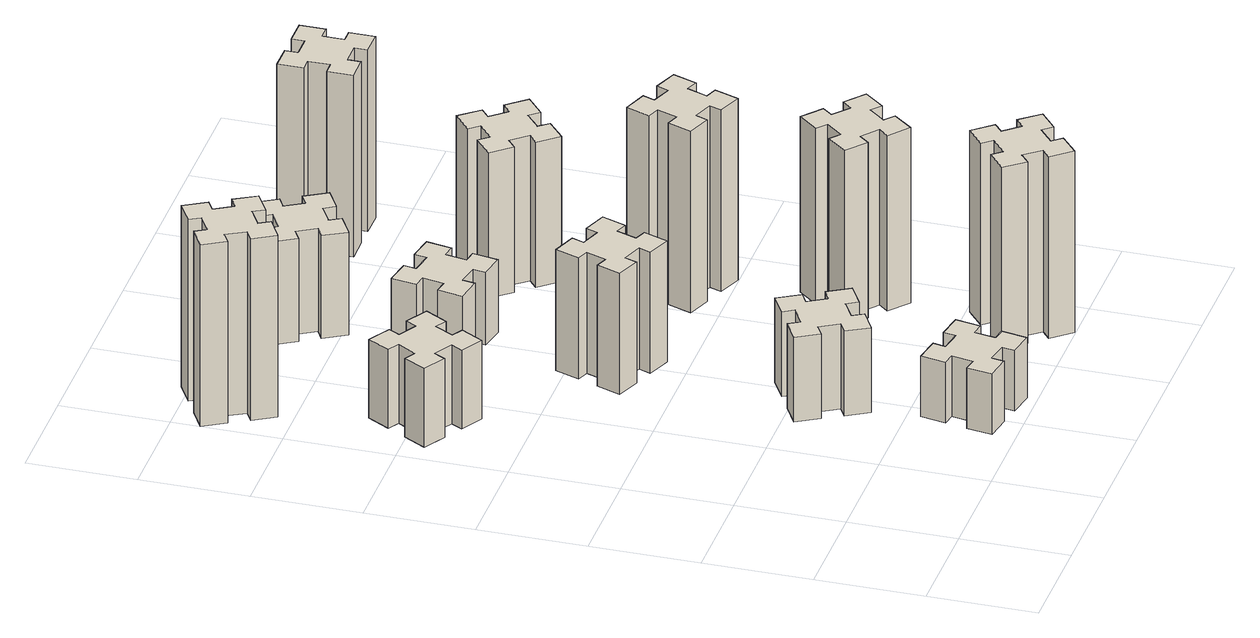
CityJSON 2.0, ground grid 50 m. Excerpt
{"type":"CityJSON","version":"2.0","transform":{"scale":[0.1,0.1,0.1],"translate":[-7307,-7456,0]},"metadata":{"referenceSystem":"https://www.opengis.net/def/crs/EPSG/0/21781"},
"CityObjects":{
"building1":{"type":"Building","attributes":{"class":"1000","function":"1000","usage":"1000","yearOfConstruction":2016,"roofType":"1000","measuredHeight":39,"storeysAboveGround":30,"storeysBelowGround":0},"geometry":[{"type":"Solid","lod":"1","boundaries":[[[[0,1,2,3,4,5,6,7,8,9,10,11,12,13,14,15,16,17,18,19]],[[17,16,20,21]],[[16,15,22,20]],[[15,14,23,22]],[[14,13,24,23]],[[13,12,25,24]],[[12,11,26,25]],[[11,10,27,26]],[[10,9,28,27]],[[9,8,29,28]],[[8,7,30,29]],[[7,6,31,30]],[[6,5,32,31]],[[5,4,33,32]],[[4,3,34,33]],[[3,2,35,34]],[[2,1,36,35]],[[1,0,37,36]],[[0,19,38,37]],[[19,18,39,38]],[[18,17,21,39]],[[24,25,26,27,28,29,30,31,32,33,34,35,36,37,38,39,21,20,22,23]]]]}]},
"building2":{"type":"Building","attributes":{"class":"1000","function":"1000","usage":"1000","yearOfConstruction":2016,"roofType":"1000","measuredHeight":30,"storeysAboveGround":30,"storeysBelowGround":0},"geometry":[{"type":"Solid","lod":"1","boundaries":[[[[40,41,42,43,44,45,46,47,48,49,50,51,52,53,54,55,56,57,58,59]],[[57,56,60,61]],[[56,55,62,60]],[[55,54,63,62]],[[54,53,64,63]],[[53,52,65,64]],[[52,51,66,65]],[[51,50,67,66]],[[50,49,68,67]],[[49,48,69,68]],[[48,47,70,69]],[[47,46,71,70]],[[46,45,72,71]],[[45,44,73,72]],[[44,43,74,73]],[[43,42,75,74]],[[42,41,76,75]],[[41,40,77,76]],[[40,59,78,77]],[[59,58,79,78]],[[58,57,61,79]],[[64,65,66,67,68,69,70,71,72,73,74,75,76,77,78,79,61,60,62,63]]]]}]},
"building3":{"type":"Building","attributes":{"class":"1000","function":"1000","usage":"1000","yearOfConstruction":2016,"roofType":"1000","measuredHeight":90,"storeysAboveGround":30,"storeysBelowGround":0},"geometry":[{"type":"Solid","lod":"1","boundaries":[[[[80,81,82,83,84,85,86,87,88,89,90,91,92,93,94,95,96,97,98,99]],[[97,96,100,101]],[[96,95,102,100]],[[95,94,103,102]],[[94,93,104,103]],[[93,92,105,104]],[[92,91,106,105]],[[91,90,107,106]],[[90,89,108,107]],[[89,88,109,108]],[[88,87,110,109]],[[87,86,111,110]],[[86,85,112,111]],[[85,84,113,112]],[[84,83,114,113]],[[83,82,115,114]],[[82,81,116,115]],[[81,80,117,116]],[[80,99,118,117]],[[99,98,119,118]],[[98,97,101,119]],[[104,105,106,107,108,109,110,111,112,113,114,115,116,117,118,119,101,100,102,103]]]]}]},
"building4":{"type":"Building","attributes":{"class":"1000","function":"1000","usage":"1000","yearOfConstruction":2016,"roofType":"1000","measuredHeight":42,"storeysAboveGround":30,"storeysBelowGround":0},"geometry":[{"type":"Solid","lod":"1","boundaries":[[[[120,121,122,123,124,125,126,127,128,129,130,131,132,133,134,135,136,137,138,139]],[[137,136,140,141]],[[136,135,142,140]],[[135,134,143,142]],[[134,133,144,143]],[[133,132,145,144]],[[132,131,146,145]],[[131,130,147,146]],[[130,129,148,147]],[[129,128,149,148]],[[128,127,150,149]],[[127,126,151,150]],[[126,125,152,151]],[[125,124,153,152]],[[124,123,154,153]],[[123,122,155,154]],[[122,121,156,155]],[[121,120,157,156]],[[120,139,158,157]],[[139,138,159,158]],[[138,137,141,159]],[[144,145,146,147,148,149,150,151,152,153,154,155,156,157,158,159,141,140,142,143]]]]}]},
"building5":{"type":"Building","attributes":{"class":"1000","function":"1000","usage":"1000","yearOfConstruction":2016,"roofType":"1000","measuredHeight":60,"storeysAboveGround":30,"storeysBelowGround":0},"geometry":[{"type":"Solid","lod":"1","boundaries":[[[[160,161,162,163,164,165,166,167,168,169,170,171,172,173,174,175,176,177,178,179]],[[177,176,180,181]],[[176,175,182,180]],[[175,174,183,182]],[[174,173,184,183]],[[173,172,185,184]],[[172,171,186,185]],[[171,170,187,186]],[[170,169,188,187]],[[169,168,189,188]],[[168,167,190,189]],[[167,166,191,190]],[[166,165,192,191]],[[165,164,193,192]],[[164,163,194,193]],[[163,162,195,194]],[[162,161,196,195]],[[161,160,197,196]],[[160,179,198,197]],[[179,178,199,198]],[[178,177,181,199]],[[184,185,186,187,188,189,190,191,192,193,194,195,196,197,198,199,181,180,182,183]]]]}]},
"building6":{"type":"Building","attributes":{"class":"1000","function":"1000","usage":"1000","yearOfConstruction":2016,"roofType":"1000","measuredHeight":36,"storeysAboveGround":30,"storeysBelowGround":0},"geometry":[{"type":"Solid","lod":"1","boundaries":[[[[200,201,202,203,204,205,206,207,208,209,210,211,212,213,214,215,216,217,218,219]],[[217,216,220,221]],[[216,215,222,220]],[[215,214,223,222]],[[214,213,224,223]],[[213,212,225,224]],[[212,211,226,225]],[[211,210,227,226]],[[210,209,228,227]],[[209,208,229,228]],[[208,207,230,229]],[[207,206,231,230]],[[206,205,232,231]],[[205,204,233,232]],[[204,203,234,233]],[[203,202,235,234]],[[202,201,236,235]],[[201,200,237,236]],[[200,219,238,237]],[[219,218,239,238]],[[218,217,221,239]],[[224,225,226,227,228,229,230,231,232,233,234,235,236,237,238,239,221,220,222,223]]]]}]},
"building7":{"type":"Building","attributes":{"class":"1000","function":"1000","usage":"1000","yearOfConstruction":2016,"roofType":"1000","measuredHeight":90,"storeysAboveGround":30,"storeysBelowGround":0},"geometry":[{"type":"Solid","lod":"1","boundaries":[[[[240,241,242,243,244,245,246,247,248,249,250,251,252,253,254,255,256,257,258,259]],[[257,256,260,261]],[[256,255,262,260]],[[255,254,263,262]],[[254,253,264,263]],[[253,252,265,264]],[[252,251,266,265]],[[251,250,267,266]],[[250,249,268,267]],[[249,248,269,268]],[[248,247,270,269]],[[247,246,271,270]],[[246,245,272,271]],[[245,244,273,272]],[[244,243,274,273]],[[243,242,275,274]],[[242,241,276,275]],[[241,240,277,276]],[[240,259,278,277]],[[259,258,279,278]],[[258,257,261,279]],[[264,265,266,267,268,269,270,271,272,273,274,275,276,277,278,279,261,260,262,263]]]]}]},
"building8":{"type":"Building","attributes":{"class":"1000","function":"1000","usage":"1000","yearOfConstruction":2016,"roofType":"1000","measuredHeight":51,"storeysAboveGround":30,"storeysBelowGround":0},"geometry":[{"type":"Solid","lod":"1","boundaries":[[[[280,281,282,283,284,285,286,287,288,289,290,291,292,293,294,295,296,297,298,299]],[[297,296,300,301]],[[296,295,302,300]],[[295,294,303,302]],[[294,293,304,303]],[[293,292,305,304]],[[292,291,306,305]],[[291,290,307,306]],[[290,289,308,307]],[[289,288,309,308]],[[288,287,310,309]],[[287,286,311,310]],[[286,285,312,311]],[[285,284,313,312]],[[284,283,314,313]],[[283,282,315,314]],[[282,281,316,315]],[[281,280,317,316]],[[280,299,318,317]],[[299,298,319,318]],[[298,297,301,319]],[[304,305,306,307,308,309,310,311,312,313,314,315,316,317,318,319,301,300,302,303]]]]}]},
"building9":{"type":"Building","attributes":{"class":"1000","function":"1000","usage":"1000","yearOfConstruction":2016,"roofType":"1000","measuredHeight":87,"storeysAboveGround":30,"storeysBelowGround":0},"geometry":[{"type":"Solid","lod":"1","boundaries":[[[[320,321,322,323,324,325,326,327,328,329,330,331,332,333,334,335,336,337,338,339]],[[337,336,340,341]],[[336,335,342,340]],[[335,334,343,342]],[[334,333,344,343]],[[333,332,345,344]],[[332,331,346,345]],[[331,330,347,346]],[[330,329,348,347]],[[329,328,349,348]],[[328,327,350,349]],[[327,326,351,350]],[[326,325,352,351]],[[325,324,353,352]],[[324,323,354,353]],[[323,322,355,354]],[[322,321,356,355]],[[321,320,357,356]],[[320,339,358,357]],[[339,338,359,358]],[[338,337,341,359]],[[344,345,346,347,348,349,350,351,352,353,354,355,356,357,358,359,341,340,342,343]]]]}]},
"building10":{"type":"Building","attributes":{"class":"1000","function":"1000","usage":"1000","yearOfConstruction":2016,"roofType":"1000","measuredHeight":90,"storeysAboveGround":30,"storeysBelowGround":0},"geometry":[{"type":"Solid","lod":"1","boundaries":[[[[360,361,362,363,364,365,366,367,368,369,370,371,372,373,374,375,376,377,378,379]],[[377,376,380,381]],[[376,375,382,380]],[[375,374,383,382]],[[374,373,384,383]],[[373,372,385,384]],[[372,371,386,385]],[[371,370,387,386]],[[370,369,388,387]],[[369,368,389,388]],[[368,367,390,389]],[[367,366,391,390]],[[366,365,392,391]],[[365,364,393,392]],[[364,363,394,393]],[[363,362,395,394]],[[362,361,396,395]],[[361,360,397,396]],[[360,379,398,397]],[[379,378,399,398]],[[378,377,381,399]],[[384,385,386,387,388,389,390,391,392,393,394,395,396,397,398,399,381,380,382,383]]]]}]},
"building11":{"type":"Building","attributes":{"class":"1000","function":"1000","usage":"1000","yearOfConstruction":2016,"roofType":"1000","measuredHeight":72,"storeysAboveGround":30,"storeysBelowGround":0},"geometry":[{"type":"Solid","lod":"1","boundaries":[[[[400,401,402,403,404,405,406,407,408,409,410,411,412,413,414,415,416,417,418,419]],[[417,416,420,421]],[[416,415,422,420]],[[415,414,423,422]],[[414,413,424,423]],[[413,412,425,424]],[[412,411,426,425]],[[411,410,427,426]],[[410,409,428,427]],[[409,408,429,428]],[[408,407,430,429]],[[407,406,431,430]],[[406,405,432,431]],[[405,404,433,432]],[[404,403,434,433]],[[403,402,435,434]],[[402,401,436,435]],[[401,400,437,436]],[[400,419,438,437]],[[419,418,439,438]],[[418,417,421,439]],[[424,425,426,427,428,429,430,431,432,433,434,435,436,437,438,439,421,420,422,423]]]]}]},
"building12":{"type":"Building","attributes":{"class":"1000","function":"1000","usage":"1000","yearOfConstruction":2016,"roofType":"1000","measuredHeight":90,"storeysAboveGround":30,"storeysBelowGround":0},"geometry":[{"type":"Solid","lod":"1","boundaries":[[[[440,441,442,443,444,445,446,447,448,449,450,451,452,453,454,455,456,457,458,459]],[[457,456,460,461]],[[456,455,462,460]],[[455,454,463,462]],[[454,453,464,463]],[[453,452,465,464]],[[452,451,466,465]],[[451,450,467,466]],[[450,449,468,467]],[[449,448,469,468]],[[448,447,470,469]],[[447,446,471,470]],[[446,445,472,471]],[[445,444,473,472]],[[444,443,474,473]],[[443,442,475,474]],[[442,441,476,475]],[[441,440,477,476]],[[440,459,478,477]],[[459,458,479,478]],[[458,457,461,479]],[[464,465,466,467,468,469,470,471,472,473,474,475,476,477,478,479,461,460,462,463]]]]}]}
},
"vertices":[
[406,2367,0],[456,2454,0],[508,2424,0],[568,2528,0],[464,2588,0],[434,2536,0],[347,2586,0],[377,2638,0],[273,2698,0],[213,2594,0],[265,2564,0],[215,2477,0],[163,2507,0],[103,2403,0],[207,2343,0],[237,2395,0],[324,2345,0],[294,2293,0],[398,2233,0],[458,2337,0],[324,2345,390],[294,2293,390],[237,2395,390],[207,2343,390],[103,2403,390],[163,2507,390],[215,2477,390],[265,2564,390],[213,2594,390],[273,2698,390],[377,2638,390],[347,2586,390],[434,2536,390],[464,2588,390],[568,2528,390],[508,2424,390],[456,2454,390],[406,2367,390],[458,2337,390],[398,2233,390],
[976,314,0],[958,215,0],[899,226,0],[878,107,0],[997,87,0],[1007,146,0],[1105,128,0],[1095,69,0],[1213,48,0],[1234,167,0],[1175,177,0],[1192,275,0],[1251,265,0],[1272,383,0],[1154,404,0],[1144,345,0],[1045,362,0],[1056,421,0],[937,442,0],[917,324,0],[1045,362,300],[1056,421,300],[1144,345,300],[1154,404,300],[1272,383,300],[1251,265,300],[1192,275,300],[1175,177,300],[1234,167,300],[1213,48,300],[1095,69,300],[1105,128,300],[1007,146,300],[997,87,300],[878,107,300],[899,226,300],[958,215,300],[976,314,300],[917,324,300],[937,442,300],
[224,3426,0],[137,3376,0],[107,3428,0],[3,3368,0],[63,3264,0],[115,3294,0],[165,3207,0],[113,3177,0],[173,3073,0],[277,3133,0],[247,3185,0],[334,3235,0],[364,3183,0],[468,3243,0],[408,3347,0],[356,3317,0],[306,3404,0],[358,3434,0],[298,3538,0],[194,3478,0],[306,3404,900],[358,3434,900],[356,3317,900],[408,3347,900],[468,3243,900],[364,3183,900],[334,3235,900],[247,3185,900],[277,3133,900],[173,3073,900],[113,3177,900],[165,3207,900],[115,3294,900],[63,3264,900],[3,3368,900],[107,3428,900],[137,3376,900],[224,3426,900],[194,3478,900],[298,3538,900],
[1096,897,0],[1046,984,0],[1098,1014,0],[1038,1118,0],[934,1058,0],[964,1006,0],[877,956,0],[847,1008,0],[743,948,0],[803,844,0],[855,874,0],[905,787,0],[853,757,0],[913,653,0],[1017,713,0],[987,765,0],[1074,815,0],[1104,763,0],[1208,823,0],[1148,927,0],[1074,815,420],[1104,763,420],[987,765,420],[1017,713,420],[913,653,420],[853,757,420],[905,787,420],[855,874,420],[803,844,420],[743,948,420],[847,1008,420],[877,956,420],[964,1006,420],[934,1058,420],[1038,1118,420],[1098,1014,420],[1046,984,420],[1096,897,420],[1148,927,420],[1208,823,420],
[1062,1741,0],[1096,1835,0],[1152,1814,0],[1193,1927,0],[1080,1968,0],[1060,1912,0],[966,1946,0],[987,2002,0],[874,2043,0],[833,1930,0],[889,1910,0],[855,1816,0],[799,1837,0],[757,1724,0],[870,1683,0],[891,1739,0],[985,1705,0],[964,1649,0],[1077,1607,0],[1118,1720,0],[985,1705,600],[964,1649,600],[891,1739,600],[870,1683,600],[757,1724,600],[799,1837,600],[855,1816,600],[889,1910,600],[833,1930,600],[874,2043,600],[987,2002,600],[966,1946,600],[1060,1912,600],[1080,1968,600],[1193,1927,600],[1152,1814,600],[1096,1835,600],[1062,1741,600],[1118,1720,600],[1077,1607,600],
[1044,2665,0],[945,2682,0],[956,2741,0],[837,2762,0],[817,2644,0],[876,2634,0],[858,2535,0],[799,2546,0],[778,2427,0],[897,2407,0],[907,2466,0],[1005,2448,0],[995,2389,0],[1113,2368,0],[1134,2487,0],[1075,2497,0],[1092,2595,0],[1151,2585,0],[1172,2703,0],[1054,2724,0],[1092,2595,360],[1151,2585,360],[1075,2497,360],[1134,2487,360],[1113,2368,360],[995,2389,360],[1005,2448,360],[907,2466,360],[897,2407,360],[778,2427,360],[799,2546,360],[858,2535,360],[876,2634,360],[817,2644,360],[837,2762,360],[956,2741,360],[945,2682,360],[1044,2665,360],[1054,2724,360],[1172,2703,360],
[1848,129,0],[1924,193,0],[1963,147,0],[2055,224,0],[1978,316,0],[1932,278,0],[1867,354,0],[1913,393,0],[1836,485,0],[1744,408,0],[1783,362,0],[1706,297,0],[1668,343,0],[1576,266,0],[1653,174,0],[1699,213,0],[1763,136,0],[1717,98,0],[1794,6,0],[1886,83,0],[1763,136,900],[1717,98,900],[1699,213,900],[1653,174,900],[1576,266,900],[1668,343,900],[1706,297,900],[1783,362,900],[1744,408,900],[1836,485,900],[1913,393,900],[1867,354,900],[1932,278,900],[1978,316,900],[2055,224,900],[1963,147,900],[1924,193,900],[1848,129,900],[1886,83,900],[1794,6,900],
[1096,3217,0],[1046,3304,0],[1098,3334,0],[1038,3438,0],[934,3378,0],[964,3326,0],[877,3276,0],[847,3328,0],[743,3268,0],[803,3164,0],[855,3194,0],[905,3107,0],[853,3077,0],[913,2973,0],[1017,3033,0],[987,3085,0],[1074,3135,0],[1104,3083,0],[1208,3143,0],[1148,3247,0],[1074,3135,510],[1104,3083,510],[987,3085,510],[1017,3033,510],[913,2973,510],[853,3077,510],[905,3107,510],[855,3194,510],[803,3164,510],[743,3268,510],[847,3328,510],[877,3276,510],[964,3326,510],[934,3378,510],[1038,3438,510],[1098,3334,510],[1046,3304,510],[1096,3217,510],[1148,3247,510],[1208,3143,510],
[1867,876,0],[1932,953,0],[1978,914,0],[2055,1006,0],[1963,1083,0],[1924,1037,0],[1848,1102,0],[1886,1148,0],[1794,1225,0],[1717,1133,0],[1763,1094,0],[1699,1018,0],[1653,1056,0],[1576,964,0],[1668,887,0],[1706,933,0],[1783,869,0],[1744,823,0],[1836,746,0],[1913,838,0],[1783,869,870],[1744,823,870],[1706,933,870],[1668,887,870],[1576,964,870],[1653,1056,870],[1699,1018,870],[1763,1094,870],[1717,1133,870],[1794,1225,870],[1886,1148,870],[1848,1102,870],[1924,1037,870],[1963,1083,870],[2055,1006,870],[1978,914,870],[1932,953,870],[1867,876,870],[1913,838,870],[1836,746,870],
[1802,1641,0],[1836,1735,0],[1892,1714,0],[1933,1827,0],[1820,1868,0],[1800,1812,0],[1706,1846,0],[1727,1902,0],[1614,1943,0],[1573,1830,0],[1629,1810,0],[1595,1716,0],[1539,1737,0],[1497,1624,0],[1610,1583,0],[1631,1639,0],[1725,1605,0],[1704,1549,0],[1817,1507,0],[1858,1620,0],[1725,1605,900],[1704,1549,900],[1631,1639,900],[1610,1583,900],[1497,1624,900],[1539,1737,900],[1595,1716,900],[1629,1810,900],[1573,1830,900],[1614,1943,900],[1727,1902,900],[1706,1846,900],[1800,1812,900],[1820,1868,900],[1933,1827,900],[1892,1714,900],[1836,1735,900],[1802,1641,900],[1858,1620,900],[1817,1507,900],
[1499,2433,0],[1563,2356,0],[1517,2318,0],[1594,2226,0],[1686,2303,0],[1648,2349,0],[1724,2413,0],[1763,2367,0],[1855,2444,0],[1778,2536,0],[1732,2498,0],[1667,2574,0],[1713,2613,0],[1636,2705,0],[1544,2628,0],[1583,2582,0],[1506,2517,0],[1468,2563,0],[1376,2486,0],[1453,2394,0],[1506,2517,720],[1468,2563,720],[1583,2582,720],[1544,2628,720],[1636,2705,720],[1713,2613,720],[1667,2574,720],[1732,2498,720],[1778,2536,720],[1855,2444,720],[1763,2367,720],[1724,2413,720],[1648,2349,720],[1686,2303,720],[1594,2226,720],[1517,2318,720],[1563,2356,720],[1499,2433,720],[1453,2394,720],[1376,2486,720],
[1665,3195,0],[1765,3195,0],[1765,3135,0],[1885,3135,0],[1885,3255,0],[1825,3255,0],[1825,3355,0],[1885,3355,0],[1885,3475,0],[1765,3475,0],[1765,3415,0],[1665,3415,0],[1665,3475,0],[1545,3475,0],[1545,3355,0],[1605,3355,0],[1605,3255,0],[1545,3255,0],[1545,3135,0],[1665,3135,0],[1605,3255,900],[1545,3255,900],[1605,3355,900],[1545,3355,900],[1545,3475,900],[1665,3475,900],[1665,3415,900],[1765,3415,900],[1765,3475,900],[1885,3475,900],[1885,3355,900],[1825,3355,900],[1825,3255,900],[1885,3255,900],[1885,3135,900],[1765,3135,900],[1765,3195,900],[1665,3195,900],[1665,3135,900],[1545,3135,900]
]}
